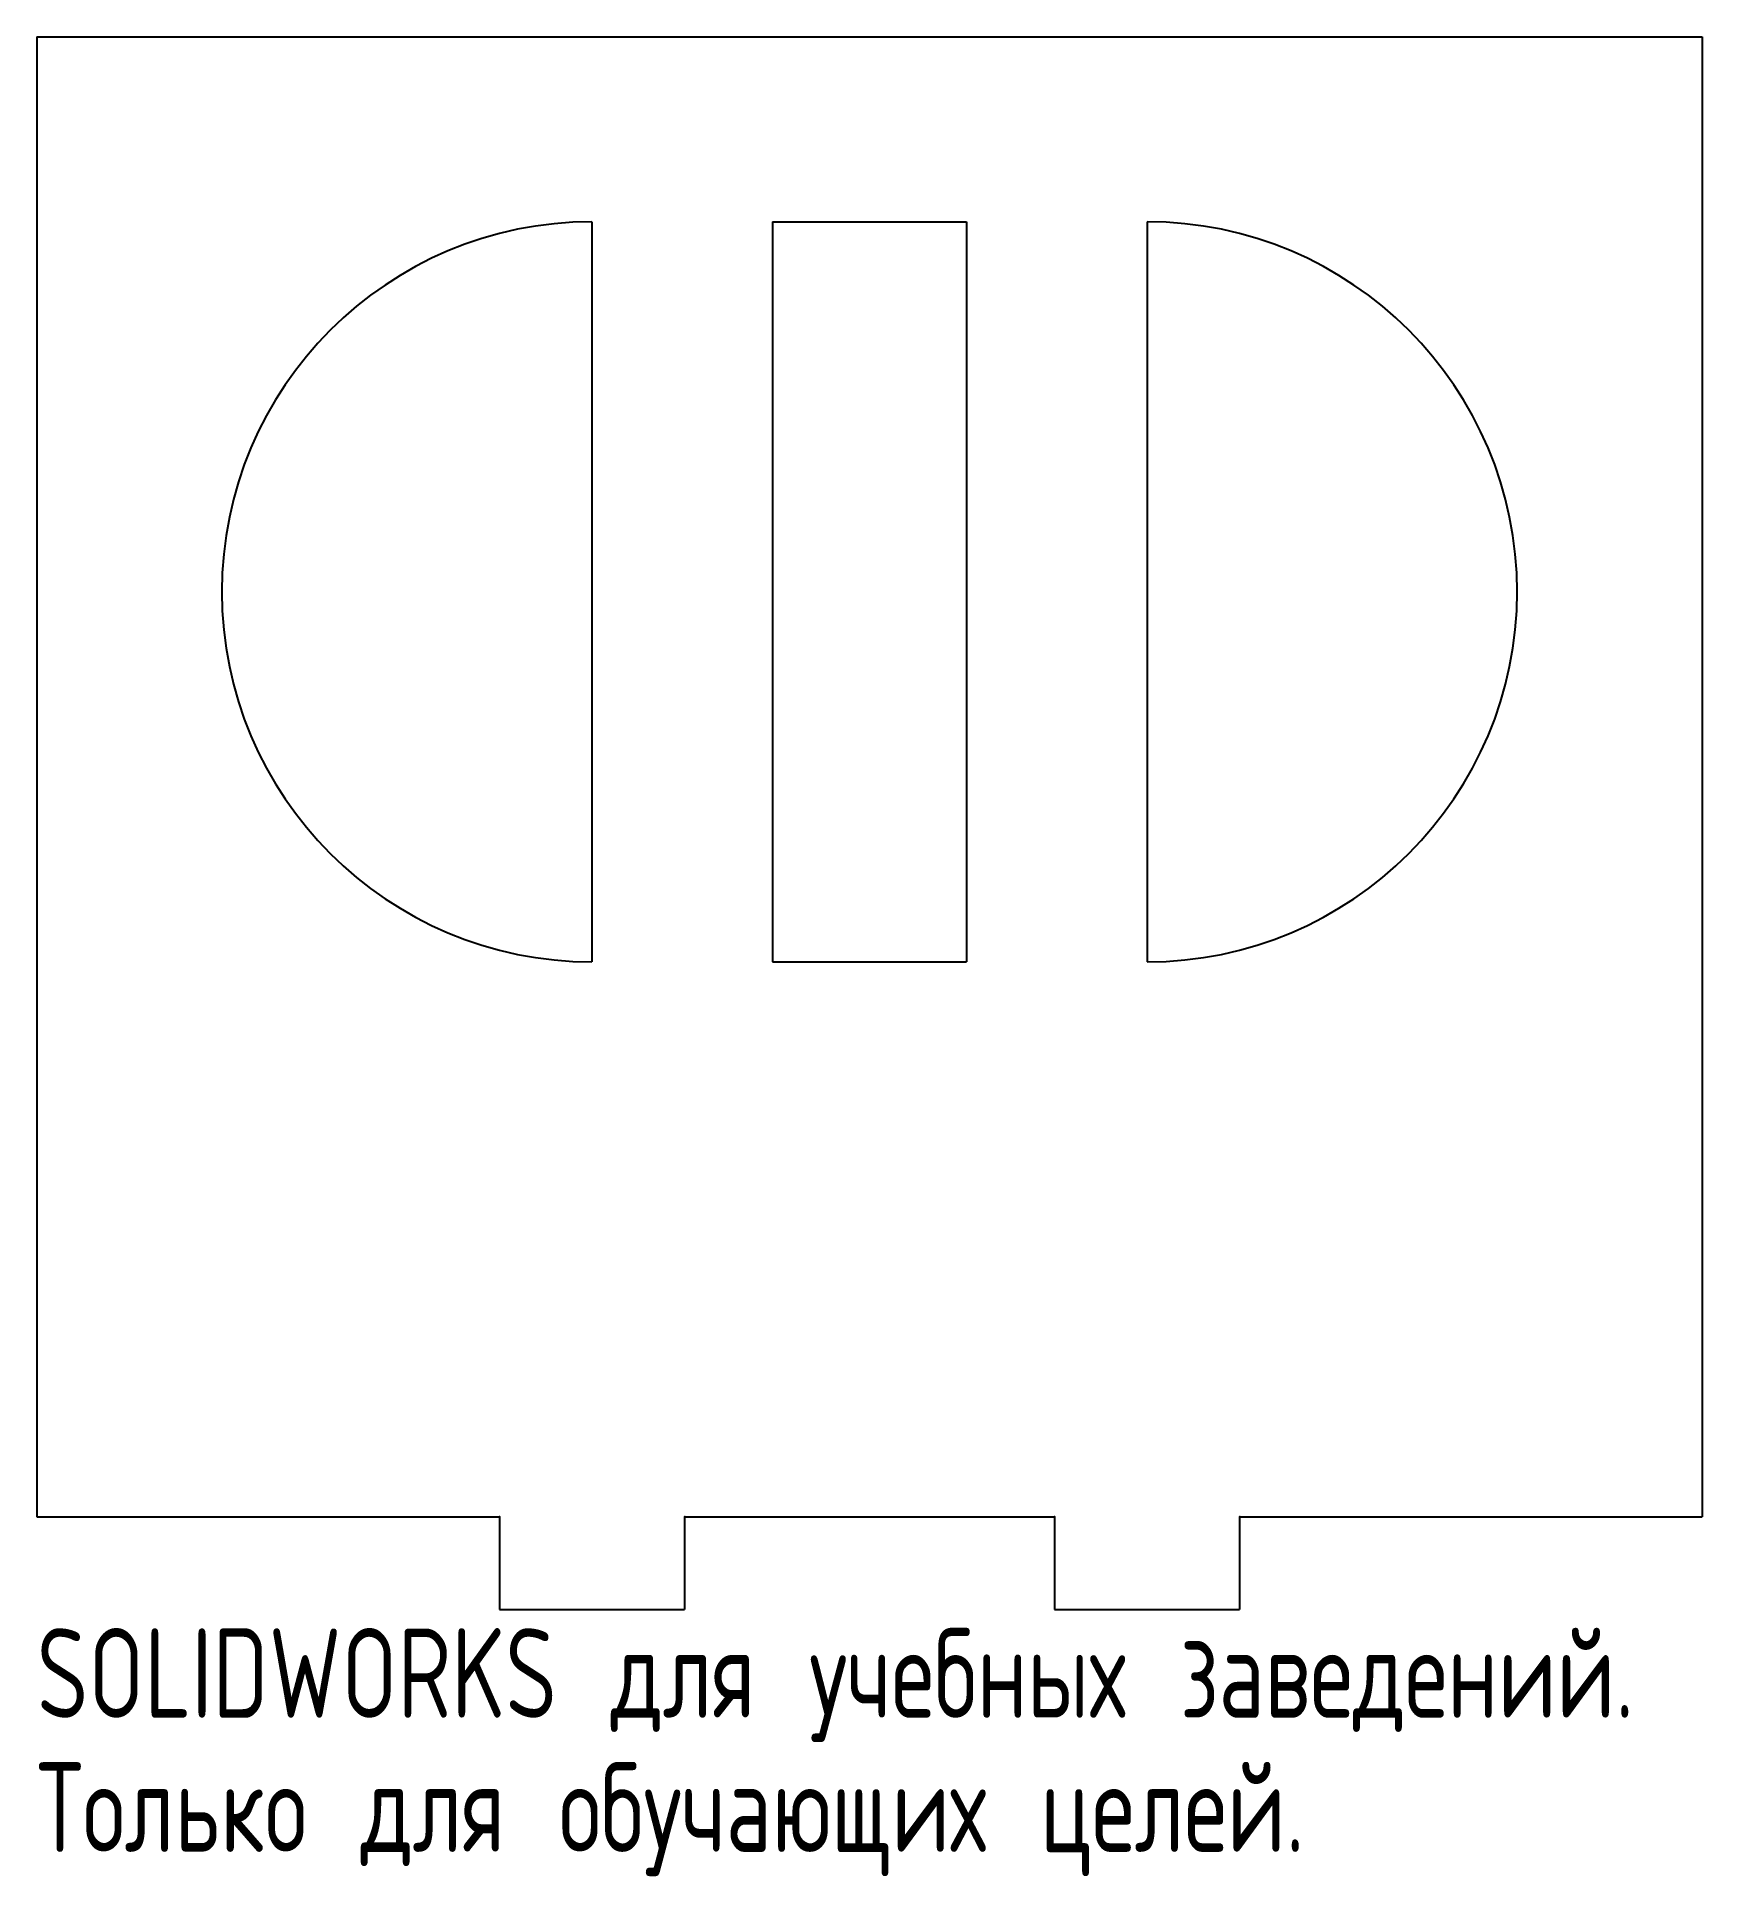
# Model space of a CAD drawing. Extents: x 0.9 to 90.9, y -53.7 to 45.7.
import ezdxf

# ---------------------------------------------------------------- set-up
doc = ezdxf.new("R2010")
doc.units = 0
doc.header["$PDSIZE"] = -1
doc.layers.get('0').update_dxf_attribs({"linetype": 'CONTINUOUS'})
doc.styles.add('SLDTEXTSTYLE0', font='TXT', dxfattribs={"width": 0.7, "bigfont": 'bigfont'})

msp = doc.modelspace()

# ---------------------------------------------------------------- linework, layer by layer
at = {"color": 7, "linetype": 'CONTINUOUS'}
for p, q in [((0.895, 45.724), (90.895, 45.724)), ((0.895, 45.724), (0.895, -34.276)), ((90.895, 45.724), (90.895, -34.276)), ((30.895, 35.724), (30.895, -4.276)), ((40.645, 35.724), (51.145, 35.724)), ((40.645, 35.724), (40.645, -4.276)), ((51.145, 35.724), (51.145, -4.276)), ((60.895, 35.724), (60.895, -4.276)), ((40.645, -4.276), (51.145, -4.276)), ((0.895, -34.276), (25.895, -34.276)), ((25.895, -34.276), (25.895, -39.276)), ((35.895, -34.276), (55.895, -34.276)), ((35.895, -34.276), (35.895, -39.276)), ((55.895, -34.276), (55.895, -39.276)), ((65.895, -34.276), (65.895, -39.276)), ((65.895, -34.276), (90.895, -34.276)), ((25.895, -39.276), (35.895, -39.276)), ((55.895, -39.276), (65.895, -39.276))]:
    msp.add_line(p, q, dxfattribs=at)
for centre, start, end in [((30.895, 15.724), 90, 270), ((60.895, 15.724), 270, 90)]:
    msp.add_arc(centre, 20, start, end, dxfattribs=at)
for p in [(25.895, -34.276), (35.911, -34.276), (55.895, -34.276), (65.911, -34.276)]:
    msp.add_point(p, dxfattribs=at)

# ---------------------------------------------------------------- texts
at = {"color": 7, "linetype": 'CONTINUOUS', "char_height": 4.83362, "attachment_point": 1, "style": 'SLDTEXTSTYLE0'}
for s, insert in [('SOLIDWORKS для учебных заведений.', (0.895, -40.295)), ('Только для обучающих целей.', (0.895, -47.546))]:
    msp.add_mtext(s, dxfattribs=dict(at, insert=insert))

doc.saveas('drawing.dxf')
